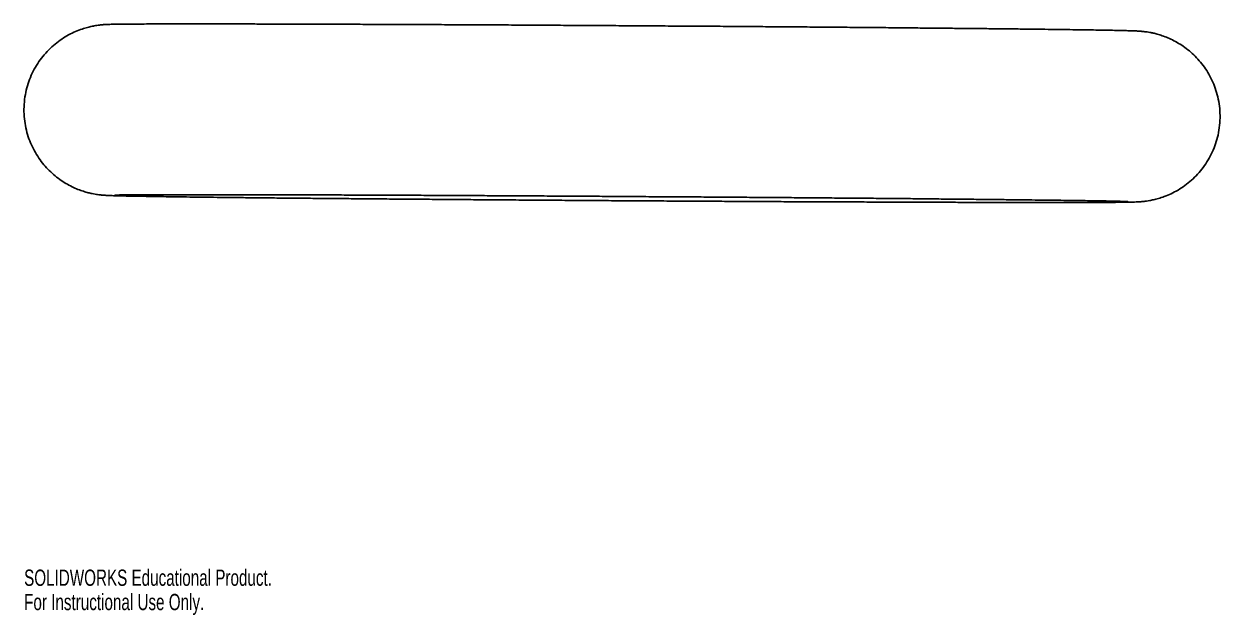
# Model space of a CAD drawing. Header units: inches. Extents: x -45.4 to 22.3, y -8.8 to 22.6.
# Drawn here: x -45.42 to -31.42, y -8.8 to -1.87 of the extents above; entities that cross this region are included whole.
import ezdxf

# ---------------------------------------------------------------- set-up
doc = ezdxf.new("R2010")
doc.units = ezdxf.units.IN
doc.header["$MEASUREMENT"] = 0
doc.styles.add('SLDTEXTSTYLE0', font='TXT', dxfattribs={"width": 0.7})

msp = doc.modelspace()

# ---------------------------------------------------------------- linework, layer by layer
at = {"color": 7, "linetype": 'Continuous', "lineweight": 25}
for points, knots in [([(-44.594, -1.898), (-44.598, -1.899), (-44.618, -1.902), (-44.659, -1.911), (-44.722, -1.929), (-44.795, -1.955), (-44.874, -1.992), (-44.955, -2.038), (-45.034, -2.094), (-45.11, -2.16), (-45.18, -2.234), (-45.242, -2.316), (-45.297, -2.405), (-45.342, -2.5), (-45.377, -2.599), (-45.402, -2.705), (-45.416, -2.816), (-45.417, -2.929), (-45.405, -3.039), (-45.383, -3.145), (-45.35, -3.245), (-45.307, -3.338), (-45.257, -3.425), (-45.2, -3.505), (-45.137, -3.577), (-45.07, -3.64), (-44.999, -3.696), (-44.927, -3.743), (-44.855, -3.782), (-44.786, -3.812), (-44.722, -3.835), (-44.666, -3.851), (-44.62, -3.861), (-44.583, -3.869), (-44.552, -3.873), (-44.526, -3.877), (-44.504, -3.879), (-44.483, -3.881), (-44.462, -3.882), (-44.438, -3.883), (-44.404, -3.885), (-44.358, -3.887), (-44.295, -3.888), (-44.222, -3.89), (-44.136, -3.892), (-44.04, -3.893), (-43.934, -3.895), (-43.816, -3.897), (-43.688, -3.899), (-43.55, -3.901), (-43.401, -3.903), (-43.241, -3.905), (-43.072, -3.907), (-42.894, -3.909), (-42.706, -3.911), (-42.509, -3.913), (-42.304, -3.915), (-42.091, -3.917), (-41.871, -3.919), (-41.643, -3.921), (-41.409, -3.923), (-41.169, -3.925), (-40.923, -3.927), (-40.671, -3.929), (-40.415, -3.931), (-40.155, -3.933), (-39.892, -3.935), (-39.625, -3.937), (-39.356, -3.939), (-39.085, -3.941), (-38.813, -3.943), (-38.539, -3.945), (-38.266, -3.946), (-37.993, -3.948), (-37.721, -3.95), (-37.45, -3.951), (-37.181, -3.953), (-36.915, -3.954), (-36.652, -3.956), (-36.392, -3.957), (-36.137, -3.958), (-35.887, -3.959), (-35.641, -3.96), (-35.402, -3.961), (-35.169, -3.962), (-34.942, -3.963), (-34.722, -3.964), (-34.511, -3.964), (-34.307, -3.965), (-34.112, -3.965), (-33.925, -3.966), (-33.748, -3.966), (-33.581, -3.966), (-33.423, -3.966), (-33.275, -3.966), (-33.139, -3.966), (-33.012, -3.966), (-32.897, -3.966), (-32.793, -3.965), (-32.7, -3.965), (-32.618, -3.964), (-32.547, -3.963), (-32.485, -3.962), (-32.439, -3.961), (-32.404, -3.96), (-32.378, -3.959), (-32.355, -3.958), (-32.333, -3.956), (-32.307, -3.953), (-32.277, -3.95), (-32.239, -3.944), (-32.192, -3.934), (-32.134, -3.919), (-32.065, -3.896), (-31.987, -3.864), (-31.906, -3.821), (-31.826, -3.768), (-31.749, -3.706), (-31.677, -3.635), (-31.611, -3.556), (-31.554, -3.469), (-31.505, -3.376), (-31.466, -3.279), (-31.437, -3.173), (-31.419, -3.062), (-31.414, -2.948), (-31.421, -2.837), (-31.44, -2.73), (-31.47, -2.628), (-31.509, -2.532), (-31.557, -2.443), (-31.612, -2.361), (-31.673, -2.287), (-31.739, -2.22), (-31.809, -2.162), (-31.881, -2.113), (-31.953, -2.071), (-32.024, -2.038), (-32.09, -2.013), (-32.148, -1.995), (-32.197, -1.982), (-32.237, -1.974), (-32.27, -1.969), (-32.297, -1.965), (-32.321, -1.963), (-32.342, -1.961), (-32.362, -1.959), (-32.385, -1.958), (-32.418, -1.956), (-32.462, -1.955), (-32.522, -1.953), (-32.59, -1.951), (-32.671, -1.95), (-32.764, -1.948), (-32.867, -1.946), (-32.981, -1.944), (-33.106, -1.943), (-33.242, -1.941), (-33.388, -1.939), (-33.545, -1.937), (-33.711, -1.935), (-33.887, -1.933), (-34.072, -1.931), (-34.266, -1.929), (-34.469, -1.927), (-34.68, -1.925), (-34.898, -1.923), (-35.124, -1.921), (-35.356, -1.918), (-35.595, -1.916), (-35.84, -1.914), (-36.09, -1.912), (-36.344, -1.91), (-36.603, -1.908), (-36.866, -1.906), (-37.132, -1.904), (-37.4, -1.902), (-37.671, -1.9), (-37.943, -1.899), (-38.216, -1.897), (-38.489, -1.895), (-38.762, -1.893), (-39.035, -1.892), (-39.306, -1.89), (-39.576, -1.888), (-39.843, -1.887), (-40.107, -1.886), (-40.367, -1.884), (-40.624, -1.883), (-40.875, -1.882), (-41.122, -1.881), (-41.363, -1.88), (-41.599, -1.879), (-41.827, -1.878), (-42.049, -1.877), (-42.263, -1.877), (-42.469, -1.876), (-42.666, -1.876), (-42.855, -1.875), (-43.035, -1.875), (-43.205, -1.875), (-43.366, -1.875), (-43.516, -1.875), (-43.656, -1.875), (-43.785, -1.875), (-43.903, -1.875), (-44.011, -1.876), (-44.107, -1.876), (-44.192, -1.877), (-44.266, -1.877), (-44.33, -1.878), (-44.386, -1.879), (-44.425, -1.88), (-44.458, -1.882), (-44.481, -1.883), (-44.504, -1.885), (-44.53, -1.888), (-44.559, -1.892), (-44.583, -1.896), (-44.594, -1.898)], [0, 0, 0, 0, 0.000393, 0.001697, 0.003255, 0.005126, 0.007198, 0.009383, 0.011654, 0.013989, 0.016365, 0.018769, 0.021193, 0.023629, 0.026075, 0.028526, 0.031222, 0.033853, 0.036417, 0.03892, 0.041365, 0.043755, 0.046089, 0.048367, 0.050587, 0.052744, 0.054834, 0.056846, 0.058765, 0.060563, 0.062192, 0.063601, 0.064799, 0.065867, 0.06691, 0.068022, 0.069295, 0.07087, 0.072942, 0.07586, 0.080461, 0.087493, 0.094026, 0.100973, 0.107622, 0.114148, 0.120614, 0.127045, 0.133455, 0.139851, 0.146238, 0.152618, 0.158993, 0.165365, 0.171734, 0.178101, 0.184466, 0.19083, 0.197193, 0.203555, 0.209916, 0.216277, 0.222637, 0.228996, 0.235356, 0.241715, 0.248073, 0.254432, 0.26079, 0.267149, 0.273507, 0.279865, 0.286223, 0.292581, 0.29894, 0.305298, 0.311656, 0.318015, 0.324373, 0.330732, 0.337091, 0.34345, 0.34981, 0.356169, 0.36253, 0.368891, 0.375252, 0.381615, 0.387978, 0.394343, 0.400709, 0.407076, 0.413447, 0.41982, 0.426197, 0.432579, 0.438968, 0.445368, 0.451782, 0.45822, 0.464694, 0.471233, 0.4779, 0.484873, 0.489773, 0.492739, 0.494868, 0.496376, 0.497664, 0.498831, 0.499977, 0.5012, 0.502648, 0.504411, 0.506426, 0.508573, 0.510816, 0.51313, 0.515493, 0.517888, 0.520306, 0.522738, 0.52518, 0.52763, 0.53035, 0.533005, 0.53559, 0.538112, 0.540576, 0.542983, 0.545336, 0.547632, 0.549871, 0.552049, 0.554161, 0.5562, 0.558152, 0.559994, 0.561684, 0.563168, 0.564428, 0.565527, 0.566566, 0.567651, 0.568858, 0.570318, 0.572202, 0.574792, 0.578689, 0.586152, 0.592747, 0.599083, 0.605781, 0.612333, 0.618811, 0.62525, 0.631665, 0.638065, 0.644454, 0.650836, 0.657212, 0.663585, 0.669955, 0.676322, 0.682688, 0.689052, 0.695415, 0.701777, 0.708139, 0.714499, 0.72086, 0.727219, 0.733579, 0.739938, 0.746297, 0.752655, 0.759014, 0.765372, 0.77173, 0.778089, 0.784447, 0.790805, 0.797163, 0.803521, 0.80988, 0.816238, 0.822596, 0.828955, 0.835314, 0.841673, 0.848033, 0.854392, 0.860753, 0.867113, 0.873475, 0.879837, 0.8862, 0.892564, 0.89893, 0.905297, 0.911666, 0.918039, 0.924414, 0.930795, 0.937182, 0.943579, 0.949988, 0.956418, 0.96288, 0.969397, 0.976018, 0.982873, 0.99045, 0.993282, 0.995186, 0.996648, 0.997902, 0.999025, 1, 1, 1, 1]), ([(-44.351, -3.879), (-44.351, -3.879), (-44.352, -3.879), (-44.345, -3.879), (-44.329, -3.879), (-44.299, -3.878), (-44.256, -3.877), (-44.198, -3.877), (-44.127, -3.876), (-44.043, -3.876), (-43.947, -3.875), (-43.838, -3.875), (-43.717, -3.875), (-43.586, -3.875), (-43.443, -3.875), (-43.29, -3.875), (-43.126, -3.875), (-42.953, -3.875), (-42.77, -3.875), (-42.578, -3.876), (-42.378, -3.876), (-42.169, -3.877), (-41.952, -3.878), (-41.728, -3.878), (-41.497, -3.879), (-41.259, -3.88), (-41.016, -3.881), (-40.767, -3.882), (-40.514, -3.884), (-40.256, -3.885), (-39.994, -3.886), (-39.729, -3.888), (-39.461, -3.889), (-39.191, -3.891), (-38.92, -3.892), (-38.647, -3.894), (-38.374, -3.896), (-38.101, -3.898), (-37.829, -3.899), (-37.558, -3.901), (-37.289, -3.903), (-37.022, -3.905), (-36.758, -3.907), (-36.497, -3.909), (-36.241, -3.911), (-35.989, -3.913), (-35.742, -3.915), (-35.501, -3.917), (-35.266, -3.919), (-35.037, -3.921), (-34.815, -3.924), (-34.601, -3.926), (-34.395, -3.928), (-34.197, -3.93), (-34.008, -3.932), (-33.829, -3.934), (-33.659, -3.936), (-33.499, -3.938), (-33.349, -3.94), (-33.21, -3.941), (-33.082, -3.943), (-32.965, -3.945), (-32.86, -3.947), (-32.767, -3.948), (-32.686, -3.95), (-32.618, -3.951), (-32.565, -3.953), (-32.527, -3.954), (-32.504, -3.955), (-32.493, -3.955), (-32.494, -3.955), (-32.494, -3.955)], [0, 0, 0, 0, 0.001942, 0.01006, 0.020138, 0.032023, 0.045269, 0.05938, 0.073992, 0.088886, 0.103943, 0.119099, 0.134317, 0.149576, 0.164862, 0.180168, 0.195489, 0.210819, 0.226158, 0.241503, 0.256853, 0.272206, 0.287563, 0.302922, 0.318283, 0.333646, 0.34901, 0.364375, 0.379742, 0.395109, 0.410476, 0.425845, 0.441213, 0.456582, 0.471951, 0.487321, 0.50269, 0.51806, 0.53343, 0.548799, 0.564168, 0.579537, 0.594906, 0.610274, 0.625642, 0.641009, 0.656375, 0.671741, 0.687105, 0.702468, 0.71783, 0.733189, 0.748546, 0.763901, 0.779252, 0.794599, 0.80994, 0.825274, 0.840599, 0.855912, 0.871209, 0.886483, 0.901724, 0.916916, 0.932033, 0.947025, 0.961803, 0.974701, 0.986336, 0.995986, 1, 1, 1, 1])]:
    msp.add_open_spline(points, degree=3, knots=knots, dxfattribs=at)

# ---------------------------------------------------------------- texts
at = {"color": 7, "linetype": 'Continuous', "char_height": 0.1903, "attachment_point": 1, "style": 'SLDTEXTSTYLE0'}
for s, insert in [('SOLIDWORKS Educational Product.', (-45.414, -8.265)), ('For Instructional Use Only.', (-45.414, -8.55))]:
    msp.add_mtext(s, dxfattribs=dict(at, insert=insert))

doc.saveas('drawing.dxf')
